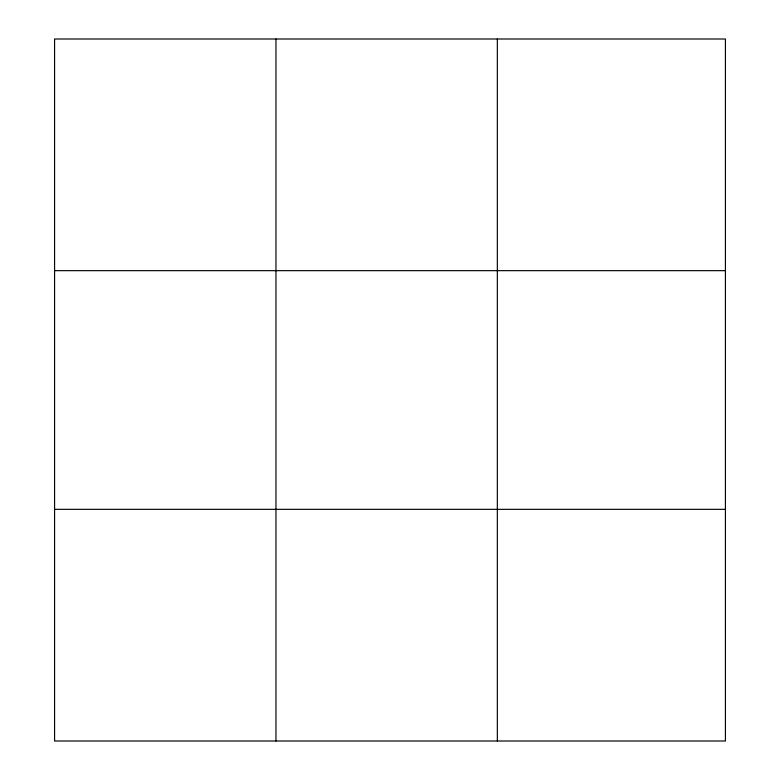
<?xml version="1.0" encoding="UTF-8"?>
<svg xmlns="http://www.w3.org/2000/svg" width="780" height="780" viewBox="0 0 780 780"><rect width="100%" height="100%" fill="white"/><g stroke="black" fill="none" stroke-linecap="round" stroke-linejoin="round"><path stroke-width="1.17" d="M275.954 741L275.954 39M497.338 741L497.338 39M54.58 270.66L725.419 270.66M54.58 509.34L725.419 509.34M725.419 625.17L725.419 741L54.58 741L54.58 39L725.419 39L725.419 625.17"/></g></svg>
